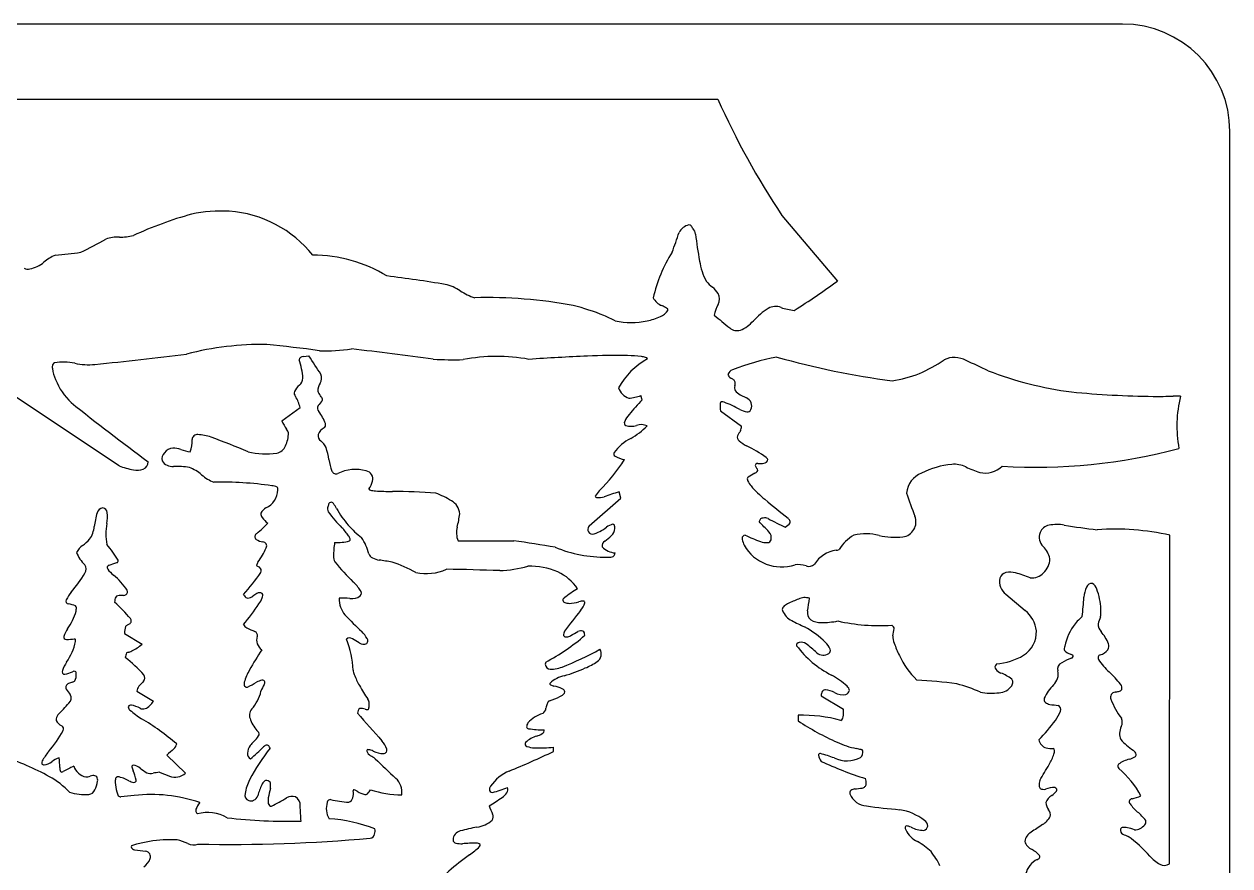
# Model space of a CAD drawing. Extents: x 0 to 14.9, y 0 to 7.4.
# Drawn here: x 9.34 to 14.95, y 3.48 to 7.4 of the extents above; entities that cross this region are included whole.
import ezdxf

# ---------------------------------------------------------------- set-up
doc = ezdxf.new("R2010")
doc.units = 0
doc.layers.add('WHITE', color=7, linetype='CONTINUOUS')

msp = doc.modelspace()

# ---------------------------------------------------------------- linework, layer by layer
at = {"layer": 'WHITE', "linetype": 'CONTINUOUS'}
for p, q in [((14.449212, 7.396474), (0.5, 7.396474)), ((7.948606, 7.047486), (12.567652, 7.047486)), ((14.949212, 0.5), (14.949212, 6.896474)), ((12.865698, 6.505772), (13.124585, 6.200656)), ((10.639441, 5.84899), (10.664987, 5.85207)), ((9.782098, 5.341609), (9.282054, 5.674971)), ((12.215973, 5.647825), (12.209928, 5.667973)), ((12.671122, 5.671744), (12.700026, 5.656835)), ((10.539976, 5.54996), (10.623903, 5.611671)), ((12.579841, 5.59708), (12.677966, 5.525281)), ((12.115633, 5.190554), (12.10782, 5.219202)), ((11.968529, 5.061837), (12.115633, 5.190554)), ((11.358906, 4.99262), (11.618194, 4.99262)), ((14.667941, 3.489083), (14.670541, 5.017978)), ((10.425291, 4.873813), (10.421762, 4.877597)), ((9.802478, 4.737637), (9.789332, 4.737325)), ((13.907377, 4.743458), (13.997119, 4.667324)), ((14.250634, 4.628802), (14.257886, 4.635581)), ((9.807876, 4.561434), (9.889345, 4.510516)), ((9.864826, 4.292411), (9.941864, 4.245637)), ((13.048006, 4.271204), (13.152182, 4.208698)), ((12.941226, 4.179942), (12.941226, 4.154006)), ((10.004791, 3.993857), (10.09077, 3.910484)), ((11.803106, 4.012077), (11.803106, 4.03188))]:
    msp.add_line(p, q, dxfattribs=at)
for centre, radius, start, end in [((14.449212, 6.896474), 0.5, 0, 90), ((15.927609, 8.543258), 3.677859, -156.002517, -146.359031), ((10.571205, 4.860556), 1.711887, 105.308659, 114.960203), ((10.254508, 5.908664), 0.618024, 86.25671, 102.643335), ((10.257646, 5.983704), 0.542942, 38.387785, 86.070107), ((12.448178, 6.396532), 0.067667, 103.963304, 153.449081), ((12.433534, 6.451521), 0.01081, 32.349012, 98.963316), ((12.295406, 6.34058), 0.187911, 33.493871, 38.402021), ((9.039465, 7.549477), 1.339487, -65.070798, -59.433132), ((9.777289, 6.225129), 0.180137, 88.02287, 108.325247), ((9.789933, 6.640358), 0.235288, -91.565879, -75.509324), ((3.664407, 9.501855), 9.249379, -20.02338, -19.418339), ((12.410801, 6.409468), 0.054022, 10.396607, 40.117315), ((13.979339, 6.579884), 1.523896, -173.947958, -169.190185), ((9.338263, 6.400927), 0.146742, -78.692691, -49.835127), ((9.549254, 6.156128), 0.17645, 111.093161, 131.251162), ((8.999702, 10.923118), 4.627957, -83.971414, -82.496457), ((10.686508, 5.667244), 0.653625, 58.509826, 90.288452), ((12.952838, 5.962211), 0.70472, 148.078685, 166.817347), ((12.778168, 6.340154), 0.299253, -171.142855, -152.102357), ((9.358218, 6.287243), 0.031471, -124.174855, -73.730081), ((10.194494, -0.436056), 6.712606, 80.522923, 82.867752), ((11.258935, 5.99296), 0.196263, 55.805268, 77.998696), ((12.65994, 6.318969), 0.188439, -140.904398, -128.744572), ((12.455592, 6.064336), 0.138052, 34.548643, 51.247851), ((10.833094, 9.373034), 3.913427, -57.723756, -54.158446), ((11.526957, 6.397783), 0.289269, -123.041185, -108.224906), ((11.498682, 4.008398), 2.115542, 79.205161, 91.68462), ((12.335817, 6.158476), 0.077733, -152.785577, -111.753138), ((12.519886, 6.118343), 0.055055, -28.177349, 26.170807), ((11.674408, 5.16777), 0.944824, 67.38023, 76.504061), ((12.267349, 6.111611), 0.082934, -66.532639, -34.862093), ((12.222091, 5.889494), 0.214323, 60.060366, 66.658653), ((12.325713, 6.065958), 0.009844, -10.256248, 70.138538), ((12.754947, 5.997709), 0.209164, 153.098752, 167.721578), ((13.004481, 5.764884), 0.369641, 123.30154, 137.307488), ((12.835603, 6.011102), 0.071382, 68.954183, 118.51058), ((12.955839, 6.363837), 0.301349, -108.296043, -96.280716), ((11.156152, 4.070131), 2.15809, 64.358881, 65.887371), ((12.165026, 6.365199), 0.357458, -102.111048, -78.071167), ((12.187285, 6.277651), 0.267225, -78.860833, -64.962885), ((15.790219, 9.911307), 5.046327, -129.939787, -128.87297), ((12.601255, 6.134332), 0.177251, -66.368012, -42.088692), ((12.657767, 6.023753), 0.05381, -130.019048, -74.322761), ((10.445159, 4.526263), 1.379424, 88.996779, 104.639904), ((9.763175, -1.202498), 7.142963, 82.344344, 84.326613), ((7.174787, 29.805611), 24.122305, -84.063524, -83.043162), ((10.637617, 5.830347), 0.018733, 84.41241, 166.779365), ((10.265145, 5.714527), 0.374042, 5.193491, 18.729238), ((9.130709, 4.782651), 1.870205, 31.751437, 34.877165), ((10.74566, 6.691861), 0.815649, -92.171458, -81.754387), ((9.375099, -7.690881), 13.656779, 82.135995, 83.746759), ((11.3404, 7.420103), 1.585593, -93.498256, -88.450253), ((11.539478, 5.028041), 0.822025, 79.554394, 100.953555), ((12.391751, -4.52588), 10.386159, 92.376113, 93.882421), ((12.098298, 2.671344), 3.182961, 89.107766, 92.469527), ((12.410391, 5.533873), 0.349207, 119.083988, 150.916017), ((12.136693, 5.247949), 0.606073, 82.865013, 88.944087), ((12.196439, 5.733608), 0.116759, 72.533026, 82.35508), ((12.227201, 5.828336), 0.017189, 38.548608, 75.568234), ((13.053574, 4.709598), 1.156729, 100.526091, 111.189765), ((13.901849, 9.624292), 3.923227, -105.669098, -97.669823), ((13.295147, 6.284067), 0.554169, -81.376665, -54.171484), ((13.667116, 5.727148), 0.117664, 62.02685, 113.851798), ((9.514175, 5.799083), 0.042598, 163.557577, 187.09173), ((9.664971, 5.821616), 0.195058, -171.80871, -155.881222), ((9.485312, 5.807409), 0.01256, 104.974018, 162.714028), ((9.525459, 5.603356), 0.220498, 76.727712, 101.34947), ((9.640245, 6.12242), 0.311144, -101.901014, -84.576213), ((12.648946, 5.75435), 0.03636, 111.763208, 160.885392), ((-0.96594, -25.897161), 34.963193, 64.973838, 65.15872), ((14.425657, 7.336936), 1.665656, -111.152166, -97.356857), ((9.77821, 5.862212), 0.315135, -157.557939, -133.913985), ((10.588521, 5.753367), 0.049382, -48.696767, -5.78936), ((10.783723, 5.685808), 0.077661, 148.898088, 178.024303), ((10.676935, 5.750282), 0.047081, -31.154391, 20.562838), ((12.637117, 5.769983), 0.022832, -170.607695, -113.189935), ((12.572978, 5.646085), 0.116756, 54.968535, 61.813792), ((12.628248, 5.7241), 0.021153, 18.791197, 56.252834), ((12.604643, 5.726485), 0.043855, -18.367548, 5.795982), ((10.622227, 5.67974), 0.025531, 163.15543, 218.917523), ((10.697503, 5.63121), 0.114324, 131.925279, 150.711759), ((10.748603, 5.702), 0.044592, -162.357925, -140.141557), ((10.488971, 5.490333), 0.290393, 35.541466, 39.086024), ((12.184273, 5.734068), 0.084718, -158.936229, -111.684579), ((12.106615, 5.999188), 0.346954, -82.32195, -72.676136), ((12.671356, 5.704358), 0.026432, 161.679858, 209.135955), ((12.698652, 5.72671), 0.061474, -145.043971, -116.603941), ((14.634242, 9.884768), 4.220912, -95.736166, -90.561745), ((14.603926, 8.862297), 3.198256, -90.198242, -88.534428), ((14.713443, 4.617766), 1.047687, 90.193849, 91.516), ((14.711718, 5.628246), 0.037246, 77.110842, 92.799292), ((15.92312, 13.535745), 10.144584, -128.849627, -126.299062), ((10.497177, 5.589683), 0.12862, 9.843464, 35.133526), ((10.729222, 5.609631), 0.023975, 151.236365, 222.607709), ((11.001401, 5.397902), 0.368527, 138.156864, 142.71115), ((10.715228, 5.650316), 0.013359, -29.470643, 41.317503), ((13.018749, 4.858418), 1.125884, 135.481111, 140.125132), ((12.747134, 5.62011), 0.168871, 176.572263, 187.838216), ((12.587498, 5.630808), 0.008953, 106.981985, 183.845913), ((12.574184, 5.566262), 0.073887, 72.553265, 81.674412), ((12.40393, 5.113222), 0.557764, 61.538115, 69.820657), ((12.68554, 5.619963), 0.039615, -25.96436, 68.550507), ((15.261049, 5.525871), 0.558515, 165.622715, 190.68211), ((10.555323, 5.473365), 0.197037, 18.921808, 37.531972), ((12.259951, 5.4916), 0.137607, 139.899186, 156.000028), ((12.724129, 5.709315), 0.118908, -117.216171, -100.468641), ((12.706123, 5.607912), 0.015937, -103.054867, -19.393933), ((10.747812, 5.639514), 0.226308, -156.689444, -145.450091), ((10.400836, 5.396704), 0.197201, 32.209512, 35.482079), ((10.555422, 5.493894), 0.014602, 3.856929, 32.852281), ((10.758468, 5.468243), 0.053903, 114.846828, 160.115361), ((10.724953, 5.531257), 0.017802, -52.381952, 19.702931), ((12.145811, 5.540567), 0.013524, 148.817056, 244.627411), ((12.163347, 5.602157), 0.077408, -107.542036, -70.355545), ((12.018279, 5.736568), 0.303998, -61.793683, -43.70541), ((12.210455, 5.470016), 0.062879, 63.978855, 109.592092), ((12.829655, 5.393053), 0.191805, 144.976714, 152.708543), ((12.596592, 5.533331), 0.081772, -21.673296, -5.649196), ((10.005762, 5.452728), 0.116558, -23.249168, 5.059501), ((10.146222, 5.461912), 0.02438, 85.38806, 177.42453), ((10.142553, 5.286612), 0.19968, 70.017104, 88.384587), ((8.283667, 0.331143), 5.49232, 67.535168, 69.459069), ((10.428459, 5.493961), 0.141535, -25.124471, 0.3703), ((10.742869, 5.483933), 0.035189, 175.690562, 231.152346), ((10.660991, 5.383639), 0.094283, 26.789939, 50.630685), ((12.278268, 5.254673), 0.24356, 118.523671, 142.581436), ((12.6779, 5.473677), 0.020082, 158.616888, 234.108754), ((12.784661, 5.596011), 0.182376, -130.537005, -117.161738), ((10.022536, 5.373494), 0.040701, 135.492363, 192.962538), ((10.038832, 5.366311), 0.057703, 96.333306, 141.762102), ((10.031956, 5.315081), 0.108583, 69.444016, 89.730432), ((10.135918, 5.601264), 0.195907, -109.636924, -96.760586), ((10.467291, 5.776846), 0.379788, -102.920357, -82.643096), ((10.505992, 5.453587), 0.054318, -79.465441, -21.286751), ((10.42406, 5.322336), 0.337455, 8.155959, 17.914175), ((12.094795, 5.396509), 0.011716, 148.282907, 240.898838), ((12.153245, 5.495014), 0.126253, -120.536824, -98.830452), ((12.407156, 4.833562), 0.668435, 54.845212, 63.882929), ((14.046057, 7.895463), 2.561265, -93.510541, -74.924673), ((9.897118, 5.620068), 0.30128, -112.443527, -99.256646), ((9.88185, 5.358638), 0.035696, -68.273595, 1.929047), ((10.030201, 5.393338), 0.055494, -148.525276, -84.89891), ((10.045163, 4.933951), 0.404239, 80.900454, 91.421545), ((10.041419, 5.153478), 0.19195, 49.386917, 69.355697), ((10.969934, 5.398931), 0.213771, -172.278639, -157.333858), ((11.455041, 5.799338), 0.803063, -45.722218, -32.296764), ((12.750799, 5.34243), 0.00901, 137.10523, 220.284417), ((13.134997, 5.600333), 0.471688, -146.005375, -144.250094), ((12.751269, 5.34298), 0.00901, 79.448695, 141.706353), ((12.761909, 5.408928), 0.057794, -98.948248, -82.859428), ((12.769799, 5.396599), 0.045022, -90.898877, -57.341861), ((12.779672, 5.362802), 0.021239, 20.053681, 54.411805), ((12.78564, 5.369836), 0.013985, -52.80907, 1.019449), ((13.695593, 4.950526), 0.399336, 95.729913, 116.816004), ((13.664987, 5.218069), 0.130128, 64.501824, 94.082049), ((13.937527, 5.792176), 0.505385, -115.367915, -107.482414), ((13.810848, 5.420012), 0.112717, -102.890254, -45.945416), ((9.866207, 5.418967), 0.097842, -100.333928, -72.846058), ((10.297394, 5.4521), 0.201368, -130.592903, -111.523911), ((10.791848, 5.323689), 0.020459, -159.585371, -67.079952), ((10.883079, 5.133371), 0.19062, 75.146135, 115.900195), ((10.923941, 5.279351), 0.039099, -14.452571, 78.185767), ((12.718608, 5.27864), 0.014163, 137.187999, 207.776795), ((12.846996, 5.088924), 0.242892, 116.224273, 124.844849), ((12.719329, 5.346316), 0.044429, -62.758716, -44.386385), ((12.745618, 5.320694), 0.00772, -44.966791, 31.687691), ((13.555549, 5.203464), 0.110956, 111.190242, 174.30807), ((10.258096, 3.636251), 1.628891, 81.718732, 91.216482), ((10.423869, 5.232774), 0.096677, -64.616566, -2.203301), ((10.488999, 5.183243), 0.06502, 64.243591, 86.729221), ((10.51273, 5.235674), 0.007618, 6.667586, 53.570411), ((10.459368, 5.231355), 0.061149, -2.153711, 4.881507), ((10.804881, 5.324097), 0.166117, -32.967978, -19.154013), ((10.951824, 5.235739), 0.007844, -164.940006, -92.22352), ((10.983896, 5.361575), 0.137539, -103.614841, -94.011231), ((11.061622, 6.53704), 1.31557, -93.806947, -90.35828), ((11.053671, 2.48442), 2.737076, 85.756873, 90.00576), ((12.078258, 5.158555), 0.090813, 133.549899, 152.876396), ((12.353353, 4.338677), 0.914118, 105.581017, 110.1122), ((12.796096, 5.31218), 0.098563, -155.967718, -138.88153), ((13.171798, 5.646138), 0.601232, -138.450816, -129.943652), ((10.869673, 5.125164), 0.118855, 159.782985, 167.498848), ((10.767332, 5.159108), 0.011633, 100.369115, 142.20171), ((10.768967, 5.159532), 0.011633, 30.895621, 108.693539), ((10.657279, 5.069054), 0.155263, 28.420636, 38.404845), ((11.082037, 4.777679), 0.469785, 58.460062, 68.241506), ((11.292761, 5.112525), 0.074308, 4.017812, 61.885336), ((12.003753, 5.199288), 0.006356, 173.959169, 285.420045), ((12.003392, 5.35772), 0.164571, -89.285967, -77.495427), ((16.441292, 9.578586), 5.715301, -129.761986, -128.363415), ((22.824576, 8.467612), 9.927576, -160.871519, -160.208999), ((10.135998, 4.9948), 0.47335, 164.405614, 172.318607), ((9.709331, 5.115218), 0.030045, 96.325381, 166.860279), ((9.704897, 5.123176), 0.021933, 0.273618, 87.065285), ((9.514218, 5.103115), 0.213566, -8.249662, 5.418137), ((10.466999, 5.116039), 0.025128, 170.128698, 217.679774), ((10.495362, 5.094644), 0.059011, 120.61249, 154.178926), ((10.788898, 5.140898), 0.036652, 164.176308, 202.726209), ((11.226991, 5.468816), 0.582844, -144.061765, -134.492038), ((11.165675, 5.343246), 0.42236, -151.690696, -138.656648), ((10.809577, 5.19058), 0.562051, -13.914513, -7.44716), ((13.42001, 5.079112), 0.068932, -83.390623, 23.168355), ((9.534964, 5.073127), 0.132788, -33.868118, -6.510665), ((9.942253, 5.024088), 0.222014, 167.412516, 192.750882), ((9.667186, 5.90389), 1.158505, -49.2528, -45.799217), ((10.554519, 5.182024), 0.134734, -142.861694, -126.241196), ((10.574353, 4.818905), 0.338295, 35.387485, 43.798154), ((11.182102, 5.360771), 0.446275, -138.360554, -127.55732), ((11.449977, 5.029604), 0.098294, 164.772307, 202.101963), ((11.9946, 5.043807), 0.031698, 145.333738, 185.721572), ((11.938634, 5.19375), 0.177092, -75.253264, -51.037755), ((12.094297, 4.996366), 0.074332, 102.560143, 126.587712), ((12.038092, 5.05339), 0.050434, -48.1528, -4.399317), ((12.078799, 5.060471), 0.008475, 29.500927, 94.512562), ((12.058698, 5.052919), 0.029873, -6.530154, 23.108918), ((12.84183, 5.039127), 0.092962, 143.994832, 153.11173), ((10.14092, 2.486208), 3.686155, 43.720294, 44.746795), ((12.77804, 5.080899), 0.017207, 89.880173, 131.551604), ((12.784556, 5.047971), 0.050552, 70.142262, 97.364007), ((13.726832, 6.819963), 1.95692, -118.211978, -115.598365), ((12.824412, 5.138653), 0.101073, -55.730558, -38.489917), ((12.803214, 5.020143), 0.119209, 33.926958, 40.318403), ((12.893595, 5.080033), 0.010815, -23.350857, 37.907484), ((14.118317, 5.008737), 0.056444, 100.232734, 157.304344), ((14.146938, 4.846839), 0.220852, 81.721802, 100.078434), ((14.690087, 8.081945), 3.059588, -99.621022, -96.716512), ((9.523379, 5.108182), 0.163519, -57.067763, -41.830454), ((10.430184, 5.011383), 0.016319, 114.687042, 231.463318), ((10.460971, 5.060082), 0.073858, -123.675781, -97.695757), ((10.812107, 4.988441), 0.046289, 15.142429, 34.731016), ((10.848692, 4.998147), 0.008442, -52.495199, 16.416436), ((10.742692, 4.888204), 0.205247, 12.066507, 35.362294), ((8.142351, -17.292382), 22.554441, 80.638965, 81.134872), ((11.985995, 5.045912), 0.023531, -167.072355, -95.566393), ((11.798672, 5.304962), 0.397704, -52.306442, -46.637657), ((12.694892, 5.003651), 0.014698, 143.590383, 201.353023), ((12.814721, 5.023094), 0.1358, -169.479771, -157.436676), ((12.703821, 4.989238), 0.031082, 108.790736, 131.89754), ((12.972369, 5.591171), 0.636679, -115.945783, -108.894673), ((12.798762, 5.000258), 0.016654, -90.842356, -12.784683), ((12.776815, 5.006298), 0.039406, -14.288896, 44.364901), ((13.297507, 4.848136), 0.195814, 119.766315, 148.172783), ((13.257522, 4.77019), 0.254444, 76.337552, 102.998233), ((13.391083, 5.311132), 0.302746, -104.042964, -83.006523), ((14.121184, 5.008781), 0.059083, 158.41596, 227.109043), ((14.415078, 3.879999), 1.166301, 77.347526, 94.072594), ((9.66836, 4.8947), 0.094644, 126.340206, 152.82329), ((9.726695, 4.992812), 0.152733, -158.939983, -132.747355), ((8.982523, 4.389946), 0.945898, 32.716746, 38.214595), ((10.125656, 5.111569), 0.373317, -35.906774, -24.038731), ((10.450598, 4.968526), 0.01837, -29.440173, 88.493577), ((11.178915, 4.922117), 0.39908, 170.962153, 180.250829), ((10.798654, 5.202816), 0.21845, -93.639099, -75.369504), ((12.04569, 5.541812), 0.625807, -112.031197, -89.561375), ((12.056878, 4.96633), 0.028263, 122.138302, 184.38031), ((12.099106, 5.034099), 0.099233, -135.195736, -95.503067), ((12.864003, 5.07321), 0.202399, -149.664934, -72.053969), ((12.797268, 5.079017), 0.095419, -109.005852, -89.250236), ((13.138823, 4.802867), 0.146714, 98.294192, 146.56584), ((13.117323, 4.978138), 0.030095, -89.36082, -62.679654), ((14.005453, 4.887339), 0.10868, 11.379548, 45.982466), ((9.592458, 4.860692), 0.036507, -31.769718, 33.144168), ((8.526418, 8.502072), 3.820183, -71.536978, -70.981348), ((9.76989, 4.899039), 0.008735, -80.551382, 14.259161), ((10.470274, 4.866187), 0.049836, 147.95287, 166.764233), ((10.832413, 4.919614), 0.05258, 179.176808, 208.24043), ((11.405312, 5.371145), 0.781282, -142.426356, -133.060679), ((10.975499, 4.943567), 0.034427, -158.786997, -114.7963), ((11.012773, 5.021139), 0.120488, -115.416682, -100.080701), ((10.252607, 0.052287), 4.906212, 80.622911, 81.335921), ((10.87486, 4.339808), 0.580798, 60.244294, 72.24395), ((12.058968, 5.044616), 0.128873, -93.775858, -82.446381), ((12.073037, 4.930144), 0.013589, -77.798702, -27.286474), ((12.043347, 4.946882), 0.047665, -28.80635, -14.033553), ((12.937281, 4.742142), 0.138945, 73.117715, 94.505198), ((12.990046, 4.910768), 0.037768, -109.190616, -45.776714), ((14.015186, 4.912601), 0.096885, -46.314752, -2.258613), ((9.087021, 5.162078), 0.624976, -40.860995, -30.863377), ((9.737625, 4.86772), 0.010889, 97.298308, 221.04864), ((9.855719, 4.951208), 0.155463, -144.336178, -129.888747), ((9.582189, 4.608883), 0.28278, 32.757717, 52.068076), ((9.717574, 5.338475), 0.87643, -42.835051, -34.31839), ((10.369053, 4.757497), 0.129198, 59.324311, 64.196192), ((10.424874, 4.852932), 0.018651, -27.393635, 57.237947), ((11.209846, 5.073798), 0.234475, -101.496834, -65.879048), ((10.958664, -12.973739), 17.836911, 88.091557, 88.885283), ((11.530118, 5.423812), 0.57098, -87.735771, -74.342585), ((11.691731, 4.541808), 0.332297, 66.685418, 91.295601), ((11.732234, 4.647235), 0.219495, 33.581551, 65.502981), ((13.915796, 4.806355), 0.03863, 102.056176, 163.221437), ((13.926258, 4.740647), 0.105131, 75.710667, 100.152037), ((13.814553, 4.323328), 0.537136, 67.447315, 75.150958), ((14.027972, 4.893065), 0.074049, -95.742872, -43.026556), ((10.705007, 4.627442), 0.240272, 33.987362, 46.012969), ((12.146409, 4.363959), 0.466128, 119.751925, 129.037034), ((13.952893, 4.803551), 0.075385, 169.331675, 232.859154), ((14.429168, 4.71515), 0.159216, 157.181971, 174.909442), ((14.306714, 4.767911), 0.02591, 81.834375, 159.712125), ((14.28804, 4.756216), 0.043522, 15.258797, 59.093474), ((14.048276, 4.662071), 0.30089, 2.357314, 20.545723), ((9.547483, 4.711023), 0.012421, 148.686218, 262.810322), ((9.684339, 4.64844), 0.162828, 139.954432, 154.912876), ((9.830123, 4.703432), 0.068913, 156.915884, 177.750577), ((9.777774, 4.723726), 0.012933, 94.484404, 148.662953), ((9.789123, 4.628732), 0.108593, 89.88986, 96.53598), ((9.802245, 4.75953), 0.021893, -89.390754, -55.188034), ((9.803833, 4.755221), 0.017488, -51.395043, 22.424816), ((10.482692, 4.834092), 0.152832, -143.226215, -136.42127), ((10.381788, 4.742569), 0.016957, -125.350687, -89.767052), ((10.382126, 4.758094), 0.032484, -90.474243, -46.481221), ((10.461237, 4.667459), 0.087861, 115.348207, 130.228399), ((10.43556, 4.726901), 0.023257, 58.056292, 120.882273), ((10.385125, 4.744536), 0.065174, -43.743187, -16.612018), ((10.399657, 4.745561), 0.051798, -22.303431, -9.688841), ((10.440079, 4.739058), 0.010865, -11.758516, 44.229983), ((10.922855, 4.722516), 0.117245, 179.095152, 219.907899), ((10.825759, 4.467511), 0.257645, 83.202072, 94.482188), ((10.865049, 4.790741), 0.067968, -97.43351, -54.799443), ((10.888979, 4.74848), 0.02022, -41.047446, 41.037962), ((11.861072, 4.718791), 0.015397, -167.825203, -109.905167), ((11.863382, 4.711708), 0.017779, 126.401063, 167.54272), ((11.939865, 4.656863), 0.0545, 86.443859, 110.029531), ((13.227022, 3.989462), 0.784746, 111.202407, 115.275928), ((12.974771, 4.660004), 0.068756, 96.177849, 117.326405), ((12.962434, 4.610011), 0.118452, 74.888949, 87.6111), ((12.079111, 4.825016), 0.919727, -9.945351, -6.282644), ((13.172871, 4.795627), 1.099712, -8.139579, -3.458962), ((9.317155, 4.743958), 0.277376, -35.63037, -16.649065), ((9.518531, 4.535503), 0.16548, 68.076248, 80.469864), ((9.574082, 4.681641), 0.009657, -3.918486, 49.792151), ((9.219167, 4.690711), 0.36468, -4.123658, -1.528978), ((9.198016, 4.085619), 0.838027, 40.486127, 47.769837), ((9.678787, 5.180012), 0.893625, -40.305295, -32.530057), ((13.202209, 3.614856), 1.65225, 140.410247, 144.634503), ((11.874695, 4.755699), 0.054739, -110.159572, -89.013155), ((11.87374, 4.8629), 0.161943, -89.328554, -72.958848), ((11.848416, 4.736635), 0.105928, -40.520052, -18.251274), ((11.942624, 4.704766), 0.006523, -11.544136, 84.527931), ((12.884256, 4.672956), 0.017016, 135.01271, 197.25199), ((12.948122, 4.697868), 0.085533, -159.497718, -115.384703), ((12.923227, 4.634431), 0.071814, 115.816878, 135.254765), ((13.023916, 4.656462), 0.040093, 165.984409, 233.810954), ((13.909809, 4.557265), 0.140485, 6.393872, 51.574806), ((14.143025, 4.663597), 0.206172, -7.267226, 3.016646), ((9.636392, 4.920298), 0.369716, -60.482647, -58.284811), ((9.823588, 4.619593), 0.01555, -62.574493, 40.635087), ((10.395711, 4.623084), 0.041256, -149.203459, -117.369431), ((12.853815, 6.592373), 2.804878, -136.095225, -133.842726), ((13.832526, 6.417589), 2.0193, -117.137944, -115.254303), ((13.047172, 4.706883), 0.095157, -119.549732, -89.988419), ((13.050112, 5.013294), 0.401579, -90.416639, -79.111987), ((13.318578, 5.471508), 0.874049, -102.730619, -86.222671), ((13.315802, 4.524097), 0.096474, 43.936034, 51.271082), ((14.438008, 4.445612), 0.263279, 142.616801, 167.571052), ((14.395848, 4.471151), 0.214338, 132.648388, 141.198901), ((14.245063, 4.649944), 0.019254, -48.243441, -31.360337), ((14.387997, 4.605197), 0.05214, 179.336523, 223.28793), ((14.847203, 4.435486), 0.538961, 157.984738, 161.578384), ((9.538292, 4.543652), 0.013253, 163.289741, 210.688774), ((9.665697, 4.500813), 0.14766, 146.472616, 161.583697), ((9.916178, 4.562106), 0.108305, 163.662454, 180.35552), ((9.826429, 4.58398), 0.016582, 118.38591, 148.792805), ((11.299263, 6.580352), 2.196975, -114.828503, -113.784125), ((10.407868, 4.55311), 0.017689, -17.982211, 72.316843), ((10.478855, 4.531062), 0.056645, 162.972735, 234.819003), ((10.793695, 4.451772), 0.166052, 30.757335, 45.089246), ((11.33277, 5.255639), 0.934942, -62.350208, -48.77183), ((11.876282, 4.555679), 0.02645, 144.168671, 189.118364), ((11.861849, 4.557769), 0.013265, -151.731911, -81.092297), ((11.855285, 4.604467), 0.060421, -81.799389, -61.807443), ((11.404306, 5.415953), 0.988795, -60.990317, -58.811453), ((11.931331, 4.53158), 0.0413, 78.369957, 111.254263), ((11.936236, 4.562154), 0.010453, 11.531675, 70.898306), ((11.829616, 4.533532), 0.120831, 9.02075, 14.724425), ((12.758312, 4.202987), 0.442743, 45.566206, 61.286539), ((13.039018, 4.635731), 0.35298, -14.211991, -8.462696), ((13.479366, 4.551717), 0.098207, -178.455965, -158.592018), ((13.377151, 4.58361), 0.011005, 0.906818, 42.430315), ((13.919365, 4.568989), 0.130114, -57.522892, 1.726752), ((14.174215, 4.420514), 0.230427, 23.605702, 40.265744), ((9.536869, 4.547286), 0.014409, -133.806051, -84.868864), ((9.537133, 4.812386), 0.279453, -89.789989, -82.346675), ((9.317428, 4.581708), 0.26934, -34.91657, -12.575503), ((9.575233, 4.530842), 0.004665, 28.196611, 100.907227), ((9.546091, 4.524809), 0.034259, -2.917551, 13.911316), ((9.735208, 4.697033), 0.241965, -64.073209, -50.42989), ((10.855045, 4.517099), 0.023158, 56.543926, 132.227333), ((10.473596, 4.380079), 0.397038, 1.428811, 22.848421), ((10.081077, 3.223724), 1.530399, 57.665011, 59.064562), ((10.918687, 4.542126), 0.031679, -126.961246, -59.705571), ((10.92313, 4.526707), 0.016599, -45.968724, 36.981717), ((11.318303, 5.753083), 1.446856, -68.750894, -61.021791), ((11.981986, 4.465827), 0.04306, -55.566831, 30.016795), ((12.941788, 4.507493), 0.008571, 137.430055, 204.13727), ((13.298897, 4.772038), 0.452796, -143.70187, -116.642976), ((12.949967, 4.498685), 0.020575, 101.099062, 134.771407), ((12.954704, 4.476057), 0.043692, 57.199844, 101.482838), ((12.603848, 4.013358), 0.624255, 47.16829, 53.133296), ((12.998693, 4.448328), 0.099268, 23.483896, 45.500964), ((13.075647, 4.481111), 0.015635, -59.365703, 25.676891), ((13.845949, 4.673177), 0.484275, -161.044822, -153.72611), ((14.190328, 4.48853), 0.01233, 169.817353, 215.072617), ((14.323153, 4.462878), 0.147608, 164.519339, 169.131863), ((14.354738, 4.503161), 0.0321, -33.876041, 17.448248), ((9.901592, 4.432027), 0.092292, 155.5978, 169.843077), ((9.508093, 4.03656), 0.511009, 40.413276, 53.68206), ((9.826613, 4.459185), 0.014234, 98.631368, 129.574834), ((9.80028, 4.563361), 0.093295, -74.968267, -64.121027), ((11.734436, 3.630335), 1.545819, 146.445112, 150.509409), ((13.058217, 4.505582), 0.045643, -131.044773, -56.190532), ((13.757068, 4.618296), 0.380411, -155.212413, -133.886174), ((13.843343, 4.703397), 0.284436, -86.000721, -59.142549), ((14.356656, 4.079687), 0.393697, 111.591683, 118.838856), ((14.232435, 4.535676), 0.075271, -133.905633, -108.462679), ((14.195277, 4.429381), 0.037354, 50.829856, 69.107607), ((14.204459, 4.463796), 0.019468, -67.909851, -33.406065), ((14.215843, 4.454329), 0.005025, -14.426827, 52.96356), ((14.350307, 4.447303), 0.014511, 106.821697, 214.031868), ((14.566502, 4.584951), 0.270801, -147.43275, -131.511461), ((14.322252, 4.53404), 0.076653, -71.86783, -39.513533), ((9.528547, 4.382475), 0.01119, 149.787262, 279.566932), ((9.70707, 4.319991), 0.200142, 147.494778, 160.102707), ((9.511705, 4.487899), 0.11795, -80.877086, -63.038569), ((9.574136, 4.36479), 0.020084, 79.237074, 116.473452), ((9.570212, 4.374177), 0.01288, -9.768294, 53.425463), ((10.608099, 4.264537), 0.25322, 149.957098, 164.188205), ((10.918737, 4.39215), 0.048275, -177.42264, -152.281842), ((11.789956, 4.418523), 0.024968, 159.009877, 244.042016), ((11.795031, 4.518523), 0.12349, -97.446245, -67.304947), ((11.693504, 4.950798), 0.607713, -74.757959, -64.95821), ((11.854555, 4.644252), 0.262311, -68.489631, -54.646296), ((13.872566, 4.406023), 0.01612, -175.677637, -138.167923), ((13.969378, 4.362878), 0.120421, 151.869728, 159.622855), ((13.899891, 4.420927), 0.046963, -146.888186, -109.251014), ((13.805384, 4.174002), 0.217455, 53.418017, 68.690771), ((14.083621, 4.370901), 0.066992, -47.619065, 13.517907), ((14.179508, 4.395255), 0.031955, 113.515786, 195.788512), ((14.07396, 4.037513), 0.465614, 37.999607, 47.750061), ((9.551436, 4.310954), 0.017125, 104.622959, 210.573009), ((9.595288, 4.230562), 0.108271, 106.167547, 116.420381), ((9.558618, 4.359958), 0.026231, -75.602769, -46.126095), ((9.530435, 4.366273), 0.05278, -28.548429, 6.220686), ((10.131163, 4.09458), 0.33859, 133.870388, 139.411668), ((9.878538, 4.353673), 0.023409, -39.849802, 37.260771), ((10.389951, 4.326413), 0.026467, 164.391127, 203.073059), ((9.82239, 5.374118), 1.20016, -62.296662, -60.068469), ((10.462575, 4.258797), 0.085849, 101.084475, 118.791942), ((10.606414, 4.231775), 0.174808, 148.316357, 159.946981), ((10.449089, 4.331753), 0.011688, 16.252601, 104.970833), ((10.446607, 4.332177), 0.013996, -37.848151, 11.738525), ((11.367739, 4.568221), 0.530299, -158.015075, -151.903727), ((11.791236, 4.32632), 0.005387, 139.61762, 248.435849), ((11.886538, 4.220525), 0.147732, 103.013912, 132.289351), ((11.818604, 4.378506), 0.064286, -117.162933, -102.053263), ((12.874561, 3.977131), 0.448572, 49.020899, 60.440994), ((13.322142, 1.519935), 2.829377, 82.737698, 86.530722), ((13.432266, 3.462386), 0.898982, 66.660091, 74.01655), ((13.880259, 4.342387), 0.060024, -24.310273, -6.334034), ((13.922726, 4.336539), 0.017208, -2.579889, 44.586969), ((14.271873, 4.176208), 0.203866, 134.580216, 155.848058), ((14.421627, 4.307347), 0.025561, -17.939141, 41.162059), ((9.717859, 4.418735), 0.215388, -147.258877, -138.931639), ((9.524847, 4.261133), 0.034601, -45.460501, 27.732615), ((9.930901, 4.278437), 0.067536, 147.34987, 168.059143), ((10.376433, 4.325122), 0.014135, -140.020362, -73.968181), ((10.27509, 4.327008), 0.170799, -43.425103, -11.925223), ((11.426838, 4.602525), 0.598594, -151.671254, -144.452377), ((11.623595, 4.725928), 0.504659, -71.479632, -65.467361), ((11.77194, 4.138483), 0.180246, 66.53587, 79.372931), ((11.813506, 4.312073), 0.04932, -66.546708, -35.033469), ((11.82959, 4.279497), 0.028128, 29.810016, 59.869606), ((11.844116, 4.288727), 0.010963, -26.938181, 25.692002), ((13.084963, 4.270996), 0.036957, 145.145303, 179.677533), ((13.068478, 4.279528), 0.018711, 88.580589, 137.716574), ((13.05206, 4.163117), 0.136166, 64.490281, 82.878548), ((13.150059, 4.356687), 0.080897, -119.111015, -80.456438), ((13.154622, 4.300689), 0.025373, -69.587048, -13.671433), ((13.147688, 4.292073), 0.031697, 4.740054, 48.412633), ((13.839511, 4.551222), 0.268325, -100.9746, -82.306212), ((13.872315, 4.361975), 0.076726, -87.669997, -35.265096), ((14.418148, 4.264183), 0.023953, 97.059424, 202.827116), ((14.363583, 4.600068), 0.316353, -80.608544, -77.533947), ((14.427697, 4.314334), 0.023534, -79.78323, -39.155633), ((7.239787, 6.374617), 3.147168, -44.149044, -42.795782), ((9.847449, 4.222086), 0.023137, -173.074705, -128.853066), ((9.836909, 4.214666), 0.013262, 78.690411, 159.564305), ((9.81271, 4.093482), 0.136839, 60.438296, 78.705831), ((9.893916, 4.246256), 0.036421, -112.087721, -75.483745), ((9.874237, 4.282353), 0.076951, -68.01449, -28.498075), ((10.437877, 4.179726), 0.04892, 142.363075, 205.805733), ((10.907381, 4.199699), 0.013422, 111.583419, 165.367329), ((10.903765, 4.127445), 0.084745, 74.495716, 90.893835), ((10.937207, 4.239067), 0.031844, -109.803236, -89.292559), ((10.937912, 4.213734), 0.006516, -92.74833, 5.026342), ((10.921801, 4.239127), 0.023682, -8.238746, 40.523088), ((10.708075, 4.234238), 0.237168, -4.821121, 0.361363), ((11.733885, 4.216297), 0.034238, -56.813518, -3.875242), ((11.90958, 4.18798), 0.143905, 161.76563, 169.589617), ((11.799592, 4.224022), 0.028163, 123.872169, 161.392724), ((12.655801, 4.210584), 0.496384, -4.442706, -0.217687), ((14.103432, 4.253672), 0.018559, 161.301996, 227.342183), ((14.119824, 4.277848), 0.047643, -127.446378, -100.062326), ((14.225757, 4.959727), 0.737691, -98.910123, -95.825721), ((14.142535, 4.207953), 0.019743, -24.049258, 64.999129), ((14.695662, 4.362718), 0.318404, -160.205324, -141.905432), ((9.523642, 4.160496), 0.033826, 139.357448, 186.7719), ((9.532712, 4.17397), 0.046096, -157.738281, -112.043862), ((10.095654, 4.502488), 0.397587, -131.359721, -121.689702), ((9.277585, 3.13937), 1.192211, 49.595626, 59.270136), ((10.526219, 4.206127), 0.140715, -160.186266, -133.367545), ((10.931969, 4.188052), 0.040472, 158.188239, 176.578487), ((21.390171, 13.276661), 13.884507, -139.124893, -138.41743), ((11.788841, 4.05367), 0.138782, 105.126636, 139.186452), ((12.960874, 3.489234), 0.690987, 74.959082, 91.629408), ((13.628692, 5.192879), 1.24574, -123.49429, -114.000347), ((13.130693, 4.17428), 0.020116, -61.82433, -6.127693), ((13.349228, 4.740122), 0.980794, -43.462309, -36.527504), ((14.008728, 4.25281), 0.160788, -36.866014, -19.209311), ((14.404629, 4.148219), 0.044298, -28.161664, 24.054587), ((9.088484, 4.336269), 0.489643, -41.72473, -27.668728), ((9.506137, 4.116269), 0.017614, -24.734532, 58.229937), ((10.418077, 4.093181), 0.015688, -33.810498, 42.763814), ((11.689483, 4.129732), 0.012179, -165.786485, -99.984629), ((11.711439, 4.124893), 0.033812, 144.812021, 176.866282), ((11.755176, 4.539331), 0.427011, -99.136621, -89.509481), ((11.690672, 4.193878), 0.115942, -72.601813, -58.816451), ((11.742228, 4.109287), 0.016881, -59.861406, 10.402804), ((14.50534, 4.095427), 0.069414, 152.654262, 203.919017), ((10.005989, 4.057068), 0.04544, -45.95466, -12.509368), ((10.461933, 3.996355), 0.082827, 148.038018, 174.602547), ((10.619512, 3.826608), 0.31231, 132.309927, 136.849792), ((10.328792, 4.145215), 0.119002, -47.437889, -30.704765), ((10.474007, 4.013662), 0.027846, 93.864699, 135.310539), ((10.469995, 4.029835), 0.011805, 39.167258, 79.577418), ((10.914423, 3.981101), 0.120804, 19.680406, 41.743444), ((11.682309, 4.046398), 0.011386, 142.097545, 253.441567), ((11.749553, 3.9808), 0.105264, 103.298465, 136.399163), ((13.301958, 4.448232), 0.432599, -114.58228, -102.098891), ((14.10777, 4.073804), 0.047396, -169.856101, -106.145496), ((14.654392, 4.254849), 0.283442, -138.566954, -123.148101), ((8.931894, 2.955821), 1.07617, 60.715266, 73.30207), ((9.651758, 3.843938), 0.258536, 139.923615, 151.438562), ((10.661184, 3.32221), 0.939128, 131.607546, 134.341901), ((10.405773, 4.000735), 0.02652, 172.608778, 243.958076), ((11.088944, 3.527098), 0.78339, 140.405536, 153.233707), ((9.278348, 5.22701), 1.675627, -48.249439, -45.432861), ((10.448673, 4.012957), 0.038997, 20.149367, 38.60713), ((10.940828, 4.013927), 0.006405, 70.954079, 187.193009), ((10.971523, 4.026428), 0.039366, -160.249533, -119.109532), ((10.92603, 3.918242), 0.103132, 67.933885, 80.574946), ((10.629639, 3.480811), 0.604571, 55.329445, 57.735926), ((11.021041, 4.134533), 0.133184, -114.991286, -93.806983), ((11.007982, 4.025816), 0.024537, -80.105017, -42.888513), ((11.01312, 4.017883), 0.015547, -34.324593, 14.531287), ((10.221816, 7.30453), 3.652496, -67.890749, -64.346092), ((11.71668, 4.132305), 0.103871, -111.231889, -91.556182), ((11.73741, 4.58192), 0.553949, -92.436632, -83.188919), ((13.042694, 3.994601), 0.007402, 71.426467, 180.272702), ((13.114141, 4.01161), 0.08067, -167.80231, -145.29909), ((12.921501, 3.501945), 0.51472, 68.663611, 76.111372), ((13.168117, 4.105086), 0.137196, -115.627208, -62.410518), ((13.087665, 3.402976), 0.634427, 76.674803, 78.763869), ((13.207047, 4.009057), 0.035486, -46.091616, 9.295296), ((13.232986, 4.010178), 0.010186, 26.918386, 84.924662), ((14.133084, 4.260574), 0.235465, -99.409124, -91.350856), ((13.840047, 4.104633), 0.309308, -29.742306, -19.859927), ((14.124685, 4.016629), 0.009008, -0.046698, 71.565307), ((14.084935, 4.015681), 0.048767, -19.310071, 1.104652), ((14.460836, 4.058232), 0.085329, -75.691289, -57.363231), ((14.479097, 3.987814), 0.035996, 16.498246, 55.656198), ((14.49949, 3.99843), 0.014126, -58.574784, -1.597046), ((9.440931, 3.958623), 0.018535, 151.22588, 192.931452), ((9.432446, 3.961067), 0.011629, -145.467194, -82.326975), ((9.427999, 4.013947), 0.064683, -84.677987, -50.41633), ((9.53045, 3.889329), 0.096641, 106.237344, 129.317944), ((9.140137, 3.934255), 0.36643, 0.50841, 7.505131), ((9.554308, 3.936264), 0.047771, 178.509744, 202.43128), ((9.705244, 3.619305), 0.35042, 112.500378, 121.435999), ((9.645838, 3.970417), 0.079551, -159.878417, -103.571422), ((9.847269, 3.941621), 0.005699, 82.967654, 196.5842), ((9.917031, 3.953754), 0.076473, -169.634432, -155.376591), ((9.844941, 3.89292), 0.054442, 48.580368, 86.814152), ((10.018942, 4.100799), 0.216671, -129.556087, -119.797316), ((19.779286, 13.121705), 12.694396, -133.921397, -133.323781), ((13.801228, 5.601484), 1.800961, -114.729614, -107.697443), ((0.744345, 11.721236), 15.458887, -30.494104, -30.173935), ((14.443418, 3.942659), 0.015718, 143.333265, 223.013652), ((14.507426, 3.852767), 0.125404, 101.733064, 127.658257), ((14.168802, 3.612605), 0.413771, 27.711578, 50.512139), ((9.287257, 3.578183), 0.359564, 42.602597, 61.594783), ((9.516168, 3.925368), 0.009486, -129.370337, -48.249684), ((9.630343, 3.943378), 0.050391, -93.609993, -69.623321), ((9.684484, 3.807495), 0.095902, 105.041739, 112.432322), ((9.662596, 3.879944), 0.020389, -19.232456, 98.462115), ((9.547406, 3.893225), 0.135919, -26.359926, -8.460188), ((9.816873, 3.87126), 0.052771, 164.359481, 184.705813), ((9.777778, 3.882339), 0.012138, 99.632649, 164.968198), ((9.747139, 3.734318), 0.162525, 60.350935, 79.861769), ((9.8635, 3.946138), 0.079208, -117.001443, -98.80934), ((9.707462, 3.852386), 0.156349, 9.629364, 26.394648), ((9.852556, 3.876974), 0.009187, -97.421689, 9.808542), ((9.930005, 3.956173), 0.04727, -113.349059, -77.61819), ((10.038064, 3.451972), 0.468382, 98.33051, 102.067723), ((10.233179, 4.519795), 0.659117, -113.514499, -109.138835), ((10.043402, 3.961776), 0.069818, -112.147097, -47.27784), ((10.581022, 3.780472), 0.215798, 152.564959, 170.596273), ((10.495392, 3.833565), 0.054646, 134.952613, 154.821211), ((10.46802, 3.860743), 0.016074, 83.403462, 134.348971), ((10.466084, 3.848735), 0.02823, 58.093901, 82.300616), ((10.475644, 3.863053), 0.011036, 4.975661, 60.939086), ((11.008566, 3.82115), 0.08942, -7.01706, 47.128784), ((11.671652, 3.740883), 0.194798, 112.686473, 145.920397), ((13.189096, 3.862341), 0.068765, -1.671342, 19.905935), ((14.146196, 3.853703), 0.084389, 164.237244, 180.801284), ((9.6237, 4.054873), 0.244091, -107.101796, -85.813009), ((9.636921, 3.845946), 0.034818, -82.407707, -22.048742), ((10.007528, 3.886705), 0.244051, -175.35242, -165.113859), ((9.820233, 3.832628), 0.049324, -169.936393, -147.337573), ((10.394753, 3.808767), 0.027525, 165.34336, 250.171589), ((10.83276, 3.685599), 0.42302, 156.124847, 163.467591), ((10.954833, 3.70402), 0.487427, 163.842084, 169.14735), ((10.178134, 3.851567), 0.308755, -2.209348, 2.309819), ((10.802324, 3.816765), 0.070462, -16.97087, 9.61252), ((10.874697, 3.830158), 0.003325, 61.749226, 209.30902), ((10.851597, 3.763505), 0.073828, 58.377896, 70.4759), ((10.947893, 3.912564), 0.103661, -123.747713, -102.611634), ((10.927335, 3.827469), 0.016199, -97.36078, -49.755433), ((10.706692, 3.999623), 0.295733, -38.604102, -34.136977), ((11.095043, 4.261548), 0.451328, -108.548871, -89.711495), ((11.517084, 3.832941), 0.01205, 160.51505, 280.241833), ((11.526829, 3.836905), 0.021105, 141.519458, 179.850057), ((11.41688, 4.252988), 0.443865, -76.668768, -67.107399), ((11.509306, 3.875711), 0.095282, -55.035192, -35.80574), ((11.565885, 3.834753), 0.025435, -35.541793, 21.521531), ((13.196884, 3.818782), 0.015678, 131.849491, 197.455921), ((13.264646, 3.8467), 0.088918, -158.477104, -93.902412), ((13.209057, 3.798702), 0.038997, 97.593671, 125.476136), ((13.02321, 5.581198), 1.753178, -84.08423, -82.915277), ((13.224162, 3.883342), 0.044633, -69.981379, -51.693882), ((13.242749, 3.860363), 0.015083, -52.989583, -0.105635), ((14.081541, 3.852649), 0.019726, -179.634684, -139.392219), ((14.082033, 3.864501), 0.029136, -122.065374, -71.770074), ((14.133565, 3.711277), 0.132522, 89.257977, 108.667504), ((14.048225, 3.905221), 0.121971, -53.575591, -39.591533), ((14.130069, 3.828943), 0.015733, 27.754199, 70.653594), ((14.133865, 3.833747), 0.010437, -36.851364, 13.986508), ((9.790564, 3.816551), 0.015865, -138.350928, -88.287495), ((11.410507, -13.601858), 17.477742, 95.113102, 95.316593), ((9.934977, 3.13596), 0.675386, 70.796268, 96.984009), ((10.365052, 3.631832), 0.251746, 145.6816, 153.614148), ((10.394141, 3.813749), 0.032084, -105.778113, -64.455962), ((10.396212, 3.814838), 0.032258, -68.613662, -15.952261), ((10.542368, 3.78352), 0.067372, 169.502925, 191.787816), ((10.492468, 3.773097), 0.016394, -168.245685, -93.686494), ((9.321938, 5.948182), 2.48397, -61.913189, -60.061181), ((10.589669, 3.744619), 0.058253, 76.954935, 118.778022), ((10.576436, 3.760784), 0.048405, -3.521221, 56.974149), ((3.338044, 3.329677), 7.299273, 2.812377, 3.362575), ((10.847007, 3.747013), 0.100842, 163.706668, 208.926089), ((10.765662, 3.771833), 0.015833, 88.303109, 167.333919), ((10.924031, 4.556791), 0.785173, -101.601478, -95.360184), ((10.839978, 3.803828), 0.030703, -69.595055, -14.389442), ((12.400692, 4.118594), 0.966799, -158.109489, -155.68795), ((10.191443, 5.827922), 2.450667, -57.626975, -55.941544), ((13.833555, 8.210895), 4.489873, -97.35734, -95.362535), ((14.155924, 3.751082), 0.066183, 122.210823, 160.212686), ((14.150056, 3.775848), 0.056456, -177.602419, -141.196812), ((14.495072, 3.777598), 0.013773, 93.044755, 221.505149), ((14.666189, 3.899879), 0.224021, -144.084674, -130.680644), ((14.410894, 4.107969), 0.32743, -75.235116, -67.70484), ((10.159526, 3.73804), 0.020783, 164.162661, 231.937133), ((10.193003, 3.540493), 0.187003, 60.620488, 104.331834), ((10.564758, 6.074334), 2.387366, -96.735688, -88.469432), ((11.495489, 3.707743), 0.027333, -35.894595, 27.958411), ((13.369523, 3.479133), 0.265287, 52.930908, 80.360729), ((14.032422, 3.749226), 0.089986, -59.379979, -26.31862), ((14.079358, 3.718088), 0.034841, -14.559425, 39.969411), ((14.322907, 3.503405), 0.300418, 38.604752, 48.958738), ((10.71939, 3.00907), 0.69029, 68.506852, 86.731638), ((10.927271, 3.641475), 0.046106, -18.133839, 12.377857), ((11.598643, 2.823242), 0.850002, 100.277308, 105.64411), ((11.423342, 3.805384), 0.147684, -80.784912, -50.323255), ((13.444036, 3.659861), 0.005299, 101.243325, 178.429664), ((13.471075, 3.660266), 0.032337, -179.540254, -155.55735), ((13.550985, 3.701283), 0.122132, -153.551138, -117.016702), ((13.441883, 3.609296), 0.055774, 64.001929, 88.84881), ((13.525744, 3.7702), 0.125702, -118.206923, -90.161183), ((13.518472, 3.669191), 0.025644, -74.346983, -11.11996), ((13.505552, 3.660961), 0.038223, 4.929134, 51.336594), ((16.642198, -0.204445), 4.64747, 123.482728, 124.280191), ((14.460251, 3.645998), 0.020678, 169.319268, 242.427184), ((14.453351, 3.643383), 0.014888, 93.890508, 154.340259), ((14.458142, 3.59528), 0.063223, 77.033629, 95.264036), ((14.387113, 3.299635), 0.367278, 71.233235, 76.584219), ((14.505993, 3.707139), 0.059756, -90.690515, -38.225177), ((14.539589, 3.684107), 0.019301, -46.25014, 20.444473), ((10.018772, 2.972888), 0.626993, 98.725239, 104.381803), ((10.018864, 3.06404), 0.537091, 86.449905, 100.210202), ((10.001037, 3.375415), 0.230419, 64.106477, 77.191121), ((10.305439, 10.836534), 7.257174, -91.232686, -84.900434), ((10.946397, 3.633171), 0.025419, -80.698311, -13.758978), ((11.378469, 3.59985), 0.042869, 102.171907, 179.395487), ((11.352563, 3.601947), 0.017041, -174.459693, -102.089786), ((13.380707, 3.370896), 0.249555, 44.408507, 62.611734), ((14.05419, 3.583564), 0.059994, 119.601633, 170.496983), ((14.053898, 3.611377), 0.061542, -163.083259, -113.891761), ((14.576407, 3.862931), 0.26675, -118.120607, -112.240592), ((14.197932, 3.205938), 0.495162, 40.063321, 55.913349), ((9.847019, 3.564421), 0.009918, 104.555805, 154.977664), ((9.856796, 3.573373), 0.019358, -165.774784, -96.493737), ((9.897958, 3.445489), 0.139195, 104.529, 112.573024), ((10.075177, 5.023354), 1.48568, -98.537933, -96.525087), ((9.902683, 3.522117), 0.025446, -20.476684, 81.721245), ((10.127293, 3.633592), 0.056981, -116.732483, -67.261878), ((11.373674, 3.683915), 0.101671, -104.04852, -86.84499), ((11.448318, 2.664333), 0.920658, 90.157678, 94.301142), ((11.216498, 3.815069), 0.345385, -55.486998, -45.42609), ((11.445592, 3.560198), 0.02479, 50.176471, 89.555565), ((11.452545, 3.57606), 0.009472, -47.865098, 19.595242), ((13.301298, 3.336827), 0.331597, 25.436519, 39.004392), ((13.975362, 3.453286), 0.115074, 41.837426, 62.232189), ((9.854798, 3.537238), 0.07564, -56.368045, -18.517665), ((11.997409, 2.693666), 1.02114, 124.966896, 138.710515), ((14.097752, 3.418262), 0.101259, 116.185808, 166.728271), ((14.052722, 3.521259), 0.012136, -88.366674, 46.366661), ((14.722261, 3.656972), 0.196577, -137.687326, -120.205281), ((14.644116, 3.522341), 0.040912, -120.482452, -54.383792)]:
    msp.add_arc(centre, radius, start, end, dxfattribs=at)

doc.saveas('drawing.dxf')
